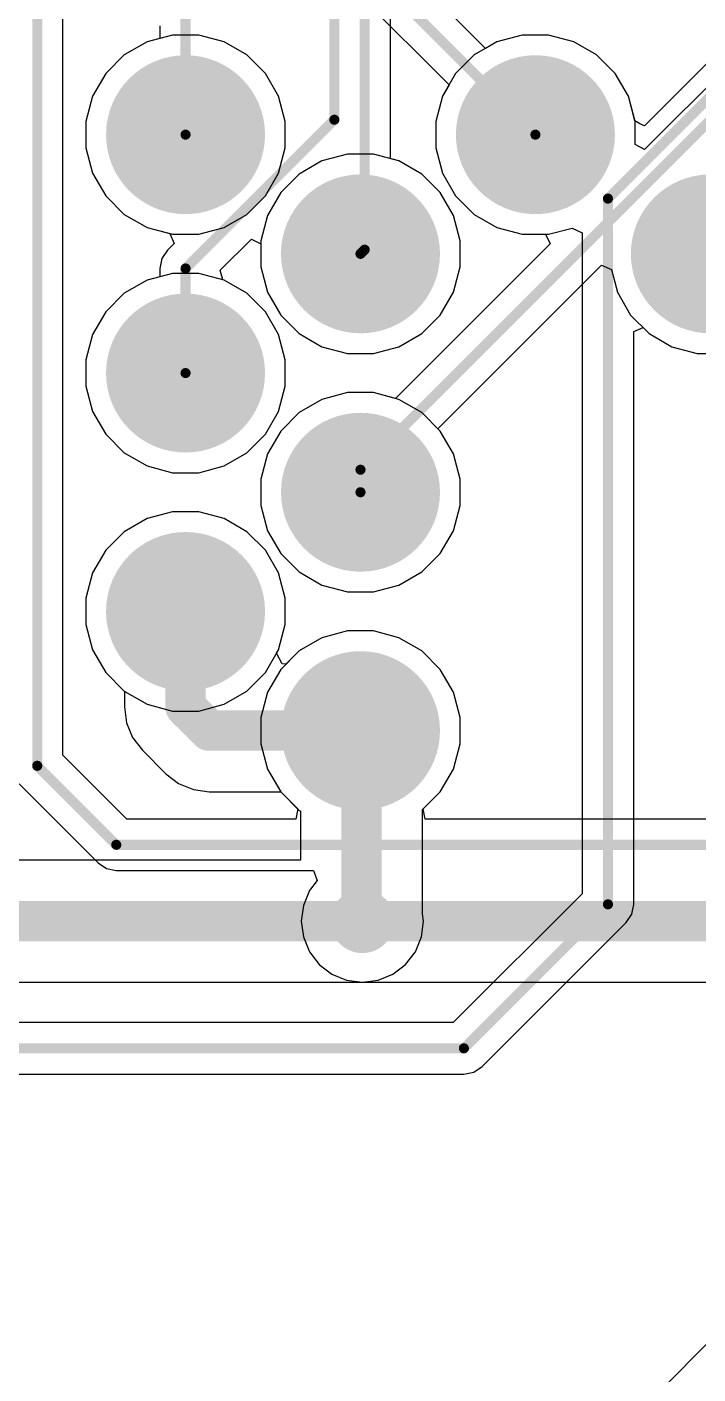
# Model space of a CAD drawing. Header units: millimetres. Extents: x -0.36 to 5.33, y -0.63 to 3.45.
# Drawn here: x 3.862 to 4.194, y 0.265 to 0.932 of the extents above; entities that cross this region are included whole.
import ezdxf

# ---------------------------------------------------------------- set-up
doc = ezdxf.new("R2010")
doc.units = ezdxf.units.MM
doc.header["$MEASUREMENT"] = 0
for name, color, linetype in [('BottomLayer', 5, 'Continuous'), ('BottomSolder', 6, 'Continuous'), ('MultiLayer', 9, 'Continuous'), ('PadHoleLayer', 156, 'Continuous'), ('TopLayer', 1, 'Continuous'), ('TopSolder', 216, 'Continuous'), ('ViaHoleLayer', 16, 'Continuous')]:
    doc.layers.add(name, color=color, linetype=linetype)

# ---------------------------------------------------------------- blocks, each defined once
blk = doc.blocks.new('1_1376430_8_1')
at = {"layer": 'BottomLayer'}
h = blk.add_hatch(color=5, dxfattribs=at)
edge = h.paths.add_edge_path()
edge.add_arc((1.28149, 0.18602), 0.03937, 0, 360)
h = blk.add_hatch(color=5, dxfattribs=at)
edge = h.paths.add_edge_path()
edge.add_arc((1.45472, 0.18602), 0.03937, 0, 360)
h = blk.add_hatch(color=5, dxfattribs=at)
edge = h.paths.add_edge_path()
edge.add_arc((1.36811, 0.12697), 0.03937, 0, 360)
h = blk.add_hatch(color=5, dxfattribs=at)
edge = h.paths.add_edge_path()
edge.add_arc((1.54134, 0.12697), 0.03937, 0, 360)
h = blk.add_hatch(color=5, dxfattribs=at)
edge = h.paths.add_edge_path()
edge.add_arc((1.28149, 0.06791), 0.03937, 0, 360)
h = blk.add_hatch(color=5, dxfattribs=at)
edge = h.paths.add_edge_path()
edge.add_arc((1.36811, 0.00886), 0.03937, 0, 360)
h = blk.add_hatch(color=5, dxfattribs=at)
edge = h.paths.add_edge_path()
edge.add_arc((1.28149, -0.0502), 0.03937, 0, 360)
h = blk.add_hatch(color=5, dxfattribs=at)
edge = h.paths.add_edge_path()
edge.add_arc((1.36811, -0.10925), 0.03937, 0, 360)
at = {"layer": 'BottomSolder'}
h = blk.add_hatch(color=6, dxfattribs=at)
edge = h.paths.add_edge_path()
edge.add_arc((1.28149, 0.18602), 0.03937, 0, 360)
h = blk.add_hatch(color=6, dxfattribs=at)
edge = h.paths.add_edge_path()
edge.add_arc((1.45472, 0.18602), 0.03937, 0, 360)
h = blk.add_hatch(color=6, dxfattribs=at)
edge = h.paths.add_edge_path()
edge.add_arc((1.36811, 0.12697), 0.03937, 0, 360)
h = blk.add_hatch(color=6, dxfattribs=at)
edge = h.paths.add_edge_path()
edge.add_arc((1.54134, 0.12697), 0.03937, 0, 360)
h = blk.add_hatch(color=6, dxfattribs=at)
edge = h.paths.add_edge_path()
edge.add_arc((1.28149, 0.06791), 0.03937, 0, 360)
h = blk.add_hatch(color=6, dxfattribs=at)
edge = h.paths.add_edge_path()
edge.add_arc((1.36811, 0.00886), 0.03937, 0, 360)
h = blk.add_hatch(color=6, dxfattribs=at)
edge = h.paths.add_edge_path()
edge.add_arc((1.28149, -0.0502), 0.03937, 0, 360)
h = blk.add_hatch(color=6, dxfattribs=at)
edge = h.paths.add_edge_path()
edge.add_arc((1.36811, -0.10925), 0.03937, 0, 360)
at = {"layer": 'MultiLayer'}
h = blk.add_hatch(color=9, dxfattribs=at)
edge = h.paths.add_edge_path()
edge.add_arc((1.28149, 0.18602), 0.03937, 0, 360)
h = blk.add_hatch(color=9, dxfattribs=at)
edge = h.paths.add_edge_path()
edge.add_arc((1.45472, 0.18602), 0.03937, 0, 360)
h = blk.add_hatch(color=9, dxfattribs=at)
edge = h.paths.add_edge_path()
edge.add_arc((1.36811, 0.12697), 0.03937, 0, 360)
h = blk.add_hatch(color=9, dxfattribs=at)
edge = h.paths.add_edge_path()
edge.add_arc((1.54134, 0.12697), 0.03937, 0, 360)
h = blk.add_hatch(color=9, dxfattribs=at)
edge = h.paths.add_edge_path()
edge.add_arc((1.28149, 0.06791), 0.03937, 0, 360)
h = blk.add_hatch(color=9, dxfattribs=at)
edge = h.paths.add_edge_path()
edge.add_arc((1.36811, 0.00886), 0.03937, 0, 360)
h = blk.add_hatch(color=9, dxfattribs=at)
edge = h.paths.add_edge_path()
edge.add_arc((1.28149, -0.0502), 0.03937, 0, 360)
h = blk.add_hatch(color=9, dxfattribs=at)
edge = h.paths.add_edge_path()
edge.add_arc((1.36811, -0.10925), 0.03937, 0, 360)
at = {"layer": 'PadHoleLayer'}
h = blk.add_hatch(color=156, dxfattribs=at)
edge = h.paths.add_edge_path()
edge.add_arc((1.28149, 0.18602), 0.02382, 0, 360)
h = blk.add_hatch(color=156, dxfattribs=at)
edge = h.paths.add_edge_path()
edge.add_arc((1.45472, 0.18602), 0.02382, 0, 360)
h = blk.add_hatch(color=156, dxfattribs=at)
edge = h.paths.add_edge_path()
edge.add_arc((1.36811, 0.12697), 0.02382, 0, 360)
h = blk.add_hatch(color=156, dxfattribs=at)
edge = h.paths.add_edge_path()
edge.add_arc((1.54134, 0.12697), 0.02382, 0, 360)
h = blk.add_hatch(color=156, dxfattribs=at)
edge = h.paths.add_edge_path()
edge.add_arc((1.28149, 0.06791), 0.02382, 0, 360)
h = blk.add_hatch(color=156, dxfattribs=at)
edge = h.paths.add_edge_path()
edge.add_arc((1.36811, 0.00886), 0.02382, 0, 360)
h = blk.add_hatch(color=156, dxfattribs=at)
edge = h.paths.add_edge_path()
edge.add_arc((1.28149, -0.0502), 0.02382, 0, 360)
h = blk.add_hatch(color=156, dxfattribs=at)
edge = h.paths.add_edge_path()
edge.add_arc((1.36811, -0.10925), 0.02382, 0, 360)
at = {"layer": 'TopLayer'}
h = blk.add_hatch(color=1, dxfattribs=at)
edge = h.paths.add_edge_path()
edge.add_arc((1.28149, 0.18602), 0.03937, 0, 360)
h = blk.add_hatch(color=1, dxfattribs=at)
edge = h.paths.add_edge_path()
edge.add_arc((1.45472, 0.18602), 0.03937, 0, 360)
h = blk.add_hatch(color=1, dxfattribs=at)
edge = h.paths.add_edge_path()
edge.add_arc((1.36811, 0.12697), 0.03937, 0, 360)
h = blk.add_hatch(color=1, dxfattribs=at)
edge = h.paths.add_edge_path()
edge.add_arc((1.54134, 0.12697), 0.03937, 0, 360)
h = blk.add_hatch(color=1, dxfattribs=at)
edge = h.paths.add_edge_path()
edge.add_arc((1.28149, 0.06791), 0.03937, 0, 360)
h = blk.add_hatch(color=1, dxfattribs=at)
edge = h.paths.add_edge_path()
edge.add_arc((1.36811, 0.00886), 0.03937, 0, 360)
h = blk.add_hatch(color=1, dxfattribs=at)
edge = h.paths.add_edge_path()
edge.add_arc((1.28149, -0.0502), 0.03937, 0, 360)
h = blk.add_hatch(color=1, dxfattribs=at)
edge = h.paths.add_edge_path()
edge.add_arc((1.36811, -0.10925), 0.03937, 0, 360)
at = {"layer": 'TopSolder'}
h = blk.add_hatch(color=216, dxfattribs=at)
edge = h.paths.add_edge_path()
edge.add_arc((1.28149, 0.18602), 0.03937, 0, 360)
h = blk.add_hatch(color=216, dxfattribs=at)
edge = h.paths.add_edge_path()
edge.add_arc((1.45472, 0.18602), 0.03937, 0, 360)
h = blk.add_hatch(color=216, dxfattribs=at)
edge = h.paths.add_edge_path()
edge.add_arc((1.36811, 0.12697), 0.03937, 0, 360)
h = blk.add_hatch(color=216, dxfattribs=at)
edge = h.paths.add_edge_path()
edge.add_arc((1.54134, 0.12697), 0.03937, 0, 360)
h = blk.add_hatch(color=216, dxfattribs=at)
edge = h.paths.add_edge_path()
edge.add_arc((1.28149, 0.06791), 0.03937, 0, 360)
h = blk.add_hatch(color=216, dxfattribs=at)
edge = h.paths.add_edge_path()
edge.add_arc((1.36811, 0.00886), 0.03937, 0, 360)
h = blk.add_hatch(color=216, dxfattribs=at)
edge = h.paths.add_edge_path()
edge.add_arc((1.28149, -0.0502), 0.03937, 0, 360)
h = blk.add_hatch(color=216, dxfattribs=at)
edge = h.paths.add_edge_path()
edge.add_arc((1.36811, -0.10925), 0.03937, 0, 360)

msp = doc.modelspace()

# ---------------------------------------------------------------- hatches: boundary and pattern name
at = {"layer": 'BottomLayer'}
h = msp.add_hatch(color=5, dxfattribs=at)
edge = h.paths.add_edge_path()
edge.add_arc((4.02791, 0.48915), 0.01181, 0, 360)
at = {"layer": 'BottomSolder'}
h = msp.add_hatch(color=6, dxfattribs=at)
edge = h.paths.add_edge_path()
edge.add_arc((4.02791, 0.48915), 0.01581, 0, 360)
at = {"layer": 'TopLayer'}
h = msp.add_hatch(color=1, dxfattribs=at)
edge = h.paths.add_edge_path()
edge.add_arc((4.02791, 0.48915), 0.01181, 0, 360)
at = {"layer": 'TopSolder'}
h = msp.add_hatch(color=216, dxfattribs=at)
edge = h.paths.add_edge_path()
edge.add_arc((4.02791, 0.48915), 0.01581, 0, 360)
at = {"layer": 'ViaHoleLayer'}
h = msp.add_hatch(color=16, dxfattribs=at)
edge = h.paths.add_edge_path()
edge.add_arc((4.02791, 0.48915), 0.00591, 0, 360)

# ---------------------------------------------------------------- linework, layer by layer
at = {"layer": 'BottomLayer'}
for p, q in [((4.08886, 0.92156), (4.02374, 0.98667)), ((4.25926, 0.97494), (4.16756, 0.88325)), ((4.00199, 0.97238), (4.07083, 0.90353)), ((3.93384, 0.92819), (3.92129, 0.92482)), ((3.94684, 0.92819), (3.93384, 0.92819)), ((3.9594, 0.92482), (3.94684, 0.92819)), ((4.10707, 0.92819), (4.09452, 0.92482)), ((4.12007, 0.92819), (4.10707, 0.92819)), ((4.13263, 0.92482), (4.12007, 0.92819)), ((3.92129, 0.92482), (3.91003, 0.91832)), ((3.97066, 0.91832), (3.9594, 0.92482)), ((4.09452, 0.92482), (4.08886, 0.92156)), ((4.14389, 0.91832), (4.13263, 0.92482)), ((3.91003, 0.91832), (3.90084, 0.90913)), ((3.97985, 0.90913), (3.97066, 0.91832)), ((4.15308, 0.90913), (4.14389, 0.91832)), ((3.90084, 0.90913), (3.89434, 0.89787)), ((3.98635, 0.89787), (3.97985, 0.90913)), ((4.15958, 0.89787), (4.15308, 0.90913)), ((4.07083, 0.90353), (4.06757, 0.89787)), ((3.89434, 0.89787), (3.89097, 0.88532)), ((3.98971, 0.88532), (3.98635, 0.89787)), ((4.06757, 0.89787), (4.0642, 0.88532)), ((4.16286, 0.88562), (4.15958, 0.89787)), ((3.89097, 0.88532), (3.89097, 0.87232)), ((3.98971, 0.87232), (3.98971, 0.88532)), ((4.0642, 0.88532), (4.0642, 0.87232)), ((4.1652, 0.88423), (4.16286, 0.88562)), ((4.16756, 0.88325), (4.1652, 0.88423)), ((3.89097, 0.87232), (3.89434, 0.85976)), ((3.98635, 0.85976), (3.98971, 0.87232)), ((4.02046, 0.86913), (4.0079, 0.86577)), ((4.03346, 0.86913), (4.02046, 0.86913)), ((4.04601, 0.86577), (4.03346, 0.86913)), ((4.0642, 0.87232), (4.06757, 0.85976)), ((4.0079, 0.86577), (3.99664, 0.85927)), ((4.05727, 0.85927), (4.04601, 0.86577)), ((3.89434, 0.85976), (3.90084, 0.8485)), ((3.97985, 0.8485), (3.98635, 0.85976)), ((3.99664, 0.85927), (3.98745, 0.85008)), ((4.06646, 0.85008), (4.05727, 0.85927)), ((4.06757, 0.85976), (4.07407, 0.8485)), ((3.90084, 0.8485), (3.91003, 0.83931)), ((3.97066, 0.83931), (3.97985, 0.8485)), ((3.98745, 0.85008), (3.98095, 0.83882)), ((4.07296, 0.83882), (4.06646, 0.85008)), ((4.07407, 0.8485), (4.08326, 0.83931)), ((3.91003, 0.83931), (3.92129, 0.83281)), ((3.9594, 0.83281), (3.97066, 0.83931)), ((3.98095, 0.83882), (3.97759, 0.82626)), ((4.07633, 0.82626), (4.07296, 0.83882)), ((4.08326, 0.83931), (4.09452, 0.83281)), ((3.92129, 0.83281), (3.93384, 0.82945)), ((3.93384, 0.82945), (3.94684, 0.82945)), ((3.94684, 0.82945), (3.9594, 0.83281)), ((4.09452, 0.83281), (4.10707, 0.82945)), ((4.10707, 0.82945), (4.12007, 0.82945)), ((4.12007, 0.82945), (4.13173, 0.83257)), ((4.13173, 0.83257), (4.13673, 0.83014)), ((4.13673, 0.83014), (4.13673, 0.50276)), ((3.97759, 0.82626), (3.97759, 0.81326)), ((4.07633, 0.81326), (4.07633, 0.82626)), ((3.93384, 0.81008), (3.92129, 0.80671)), ((3.94684, 0.81008), (3.93384, 0.81008)), ((3.9594, 0.80671), (3.94684, 0.81008)), ((3.97759, 0.81326), (3.98095, 0.80071)), ((4.07296, 0.80071), (4.07633, 0.81326)), ((3.92129, 0.80671), (3.91003, 0.80021)), ((3.97066, 0.80021), (3.9594, 0.80671)), ((3.91003, 0.80021), (3.90084, 0.79102)), ((3.97985, 0.79102), (3.97066, 0.80021)), ((3.98095, 0.80071), (3.98745, 0.78945)), ((4.06646, 0.78945), (4.07296, 0.80071)), ((3.90084, 0.79102), (3.89434, 0.77976)), ((3.98635, 0.77976), (3.97985, 0.79102)), ((3.98745, 0.78945), (3.99664, 0.78026)), ((4.05727, 0.78026), (4.06646, 0.78945)), ((4.16222, 0.78137), (4.16684, 0.78329)), ((4.16222, 0.49748), (4.16222, 0.78137)), ((4.16684, 0.78329), (4.16987, 0.78026)), ((3.89434, 0.77976), (3.89097, 0.76721)), ((3.98971, 0.76721), (3.98635, 0.77976)), ((3.99664, 0.78026), (4.0079, 0.77376)), ((4.04601, 0.77376), (4.05727, 0.78026)), ((4.16987, 0.78026), (4.18113, 0.77376)), ((4.0079, 0.77376), (4.02046, 0.77039)), ((4.02046, 0.77039), (4.03346, 0.77039)), ((4.03346, 0.77039), (4.04601, 0.77376)), ((4.18113, 0.77376), (4.19369, 0.77039)), ((4.19369, 0.77039), (4.20669, 0.77039)), ((3.89097, 0.76721), (3.89097, 0.75421)), ((3.98971, 0.75421), (3.98971, 0.76721)), ((3.89097, 0.75421), (3.89434, 0.74165)), ((3.98635, 0.74165), (3.98971, 0.75421)), ((4.0079, 0.74766), (3.99664, 0.74116)), ((4.02046, 0.75102), (4.0079, 0.74766)), ((4.03346, 0.75102), (4.02046, 0.75102)), ((4.04601, 0.74766), (4.03346, 0.75102)), ((4.05727, 0.74116), (4.04601, 0.74766)), ((3.89434, 0.74165), (3.90084, 0.73039)), ((3.97985, 0.73039), (3.98635, 0.74165)), ((3.99664, 0.74116), (3.98745, 0.73197)), ((4.06646, 0.73197), (4.05727, 0.74116)), ((3.90084, 0.73039), (3.91003, 0.7212)), ((3.97066, 0.7212), (3.97985, 0.73039)), ((3.98745, 0.73197), (3.98095, 0.72071)), ((4.07296, 0.72071), (4.06646, 0.73197)), ((3.91003, 0.7212), (3.92129, 0.7147)), ((3.9594, 0.7147), (3.97066, 0.7212)), ((3.92129, 0.7147), (3.93384, 0.71134)), ((3.94684, 0.71134), (3.9594, 0.7147)), ((3.98095, 0.72071), (3.97759, 0.70815)), ((4.07633, 0.70815), (4.07296, 0.72071)), ((3.93384, 0.71134), (3.94684, 0.71134)), ((3.97759, 0.70815), (3.97759, 0.69515)), ((4.07633, 0.69515), (4.07633, 0.70815)), ((3.97759, 0.69515), (3.98095, 0.6826)), ((4.07296, 0.6826), (4.07633, 0.69515)), ((3.92129, 0.6886), (3.91003, 0.6821)), ((3.93384, 0.69197), (3.92129, 0.6886)), ((3.94684, 0.69197), (3.93384, 0.69197)), ((3.9594, 0.6886), (3.94684, 0.69197)), ((3.97066, 0.6821), (3.9594, 0.6886)), ((3.91003, 0.6821), (3.90084, 0.67291)), ((3.97985, 0.67291), (3.97066, 0.6821)), ((3.98095, 0.6826), (3.98745, 0.67134)), ((4.06646, 0.67134), (4.07296, 0.6826)), ((3.90084, 0.67291), (3.89434, 0.66165)), ((3.98635, 0.66165), (3.97985, 0.67291)), ((3.98745, 0.67134), (3.99664, 0.66215)), ((4.05727, 0.66215), (4.06646, 0.67134)), ((3.89434, 0.66165), (3.89097, 0.6491)), ((3.98971, 0.6491), (3.98635, 0.66165)), ((3.99664, 0.66215), (4.0079, 0.65565)), ((4.04601, 0.65565), (4.05727, 0.66215)), ((4.0079, 0.65565), (4.02046, 0.65228)), ((4.03346, 0.65228), (4.04601, 0.65565)), ((3.89097, 0.6491), (3.89097, 0.6361)), ((3.98971, 0.6361), (3.98971, 0.6491)), ((4.02046, 0.65228), (4.03346, 0.65228)), ((3.89097, 0.6361), (3.89434, 0.62354)), ((3.98635, 0.62354), (3.98971, 0.6361)), ((4.0079, 0.62955), (3.99664, 0.62305)), ((4.02046, 0.63291), (4.0079, 0.62955)), ((4.03346, 0.63291), (4.02046, 0.63291)), ((4.04601, 0.62955), (4.03346, 0.63291)), ((4.05727, 0.62305), (4.04601, 0.62955)), ((3.89434, 0.62354), (3.90084, 0.61228)), ((3.97985, 0.61228), (3.98635, 0.62354)), ((3.99664, 0.62305), (3.98745, 0.61386)), ((4.06646, 0.61386), (4.05727, 0.62305)), ((3.90084, 0.61228), (3.91003, 0.60309)), ((3.97066, 0.60309), (3.97985, 0.61228)), ((3.98745, 0.61386), (3.98095, 0.6026)), ((4.07296, 0.6026), (4.06646, 0.61386)), ((3.91003, 0.60309), (3.92129, 0.59659)), ((3.9594, 0.59659), (3.97066, 0.60309)), ((3.98095, 0.6026), (3.97759, 0.59004)), ((4.07633, 0.59004), (4.07296, 0.6026)), ((3.92129, 0.59659), (3.93384, 0.59323)), ((3.94684, 0.59323), (3.9594, 0.59659)), ((3.93384, 0.59323), (3.94684, 0.59323)), ((3.97759, 0.59004), (3.97759, 0.57704)), ((4.07633, 0.57704), (4.07633, 0.59004)), ((3.97759, 0.57704), (3.98095, 0.56449)), ((4.07296, 0.56449), (4.07633, 0.57704)), ((3.98095, 0.56449), (3.98745, 0.55323)), ((4.06646, 0.55323), (4.07296, 0.56449)), ((3.98745, 0.55323), (3.99664, 0.54404)), ((4.05769, 0.54446), (4.06646, 0.55323)), ((3.99664, 0.54404), (3.99718, 0.54373)), ((3.99718, 0.54373), (3.99718, 0.51941)), ((4.05769, 0.49277), (4.05769, 0.54446)), ((3.99718, 0.51941), (3.76497, 0.51941)), ((4.13673, 0.50276), (4.07287, 0.43889)), ((4.16125, 0.4926), (4.16222, 0.49748)), ((4.05714, 0.48132), (4.05817, 0.48915)), ((4.05817, 0.48915), (4.05769, 0.49277)), ((4.08716, 0.41714), (4.15849, 0.48847)), ((4.15849, 0.48847), (4.16125, 0.4926)), ((4.05412, 0.47402), (4.05714, 0.48132)), ((4.04931, 0.46775), (4.05412, 0.47402)), ((4.04304, 0.46294), (4.04931, 0.46775)), ((4.03574, 0.45992), (4.04304, 0.46294)), ((3.31769, 0.45889), (4.02791, 0.45889)), ((4.02791, 0.45889), (4.03574, 0.45992)), ((4.07287, 0.43889), (3.21813, 0.43889)), ((4.07815, 0.4134), (4.08303, 0.41437)), ((4.08303, 0.41437), (4.08716, 0.41714)), ((3.21285, 0.4134), (4.07815, 0.4134)), ((4.20726, 0.28848), (4.08335, 0.16458))]:
    msp.add_line(p, q, dxfattribs=at)
for points, const_width in [([(4.011, 0.98139), (4.11357, 0.87882)], 0.005), ([(4.14948, 0.84714), (4.272, 0.96966)], 0.005), ([(4.14948, 0.49748), (4.14948, 0.84714)], 0.005), ([(4.02696, 0.58354), (4.02743, 0.58307)], 0.02), ([(4.02743, 0.48963), (4.02743, 0.58307)], 0.02), ([(3.31769, 0.48915), (4.02791, 0.48915)], 0.02), ([(4.02743, 0.48963), (4.02791, 0.48915)], 0.02), ([(4.07815, 0.42615), (4.14948, 0.49748)], 0.005), ([(3.21285, 0.42615), (4.07815, 0.42615)], 0.005)]:
    msp.add_lwpolyline(points, dxfattribs=dict(at, const_width=const_width))
for points, const_width in [([(4.11232, 0.87882, 1), (4.11482, 0.87882, 1)], 0.0025), ([(4.14823, 0.84714, 1), (4.15073, 0.84714, 1)], 0.0025), ([(4.14823, 0.84714, 1), (4.15073, 0.84714, 1)], 0.0025), ([(4.02196, 0.58354, 1), (4.03196, 0.58354, 1)], 0.01), ([(4.02243, 0.58307, 1), (4.03244, 0.58307, 1)], 0.01), ([(4.02243, 0.58307, 1), (4.03244, 0.58307, 1)], 0.01), ([(4.02243, 0.48963, 1), (4.03244, 0.48963, 1)], 0.01), ([(4.02243, 0.48963, 1), (4.03244, 0.48963, 1)], 0.01), ([(4.02291, 0.48915, 1), (4.03291, 0.48915, 1)], 0.01), ([(4.02291, 0.48915, 1), (4.03291, 0.48915, 1)], 0.01), ([(4.14823, 0.49748, 1), (4.15073, 0.49748, 1)], 0.0025), ([(4.14823, 0.49748, 1), (4.15073, 0.49748, 1)], 0.0025), ([(4.0769, 0.42615, 1), (4.0794, 0.42615, 1)], 0.0025), ([(4.0769, 0.42615, 1), (4.0794, 0.42615, 1)], 0.0025)]:
    msp.add_lwpolyline(points, format="xyb", close=True, dxfattribs=dict(at, const_width=const_width))
at = {"layer": 'TopLayer'}
for p, q in [((4.04177, 0.86691), (4.04177, 0.97663)), ((3.87965, 0.5714), (3.87965, 0.9742)), ((4.25926, 0.96314), (4.1676, 0.87148)), ((3.9276, 0.93278), (3.9276, 0.92651)), ((4.10707, 0.92819), (4.09452, 0.92482)), ((4.12007, 0.92819), (4.10707, 0.92819)), ((4.13263, 0.92482), (4.12007, 0.92819)), ((3.92129, 0.92482), (3.91003, 0.91832)), ((3.9276, 0.92651), (3.92129, 0.92482)), ((4.09452, 0.92482), (4.08326, 0.91832)), ((4.14389, 0.91832), (4.13263, 0.92482)), ((3.91003, 0.91832), (3.90084, 0.90913)), ((4.08326, 0.91832), (4.07407, 0.90913)), ((4.15308, 0.90913), (4.14389, 0.91832)), ((3.90084, 0.90913), (3.89434, 0.89787)), ((4.07407, 0.90913), (4.06757, 0.89787)), ((4.15958, 0.89787), (4.15308, 0.90913)), ((3.89434, 0.89787), (3.89097, 0.88532)), ((4.06757, 0.89787), (4.0642, 0.88532)), ((4.16294, 0.88532), (4.15958, 0.89787)), ((3.89097, 0.88532), (3.89097, 0.87232)), ((4.0642, 0.88532), (4.0642, 0.87232)), ((4.16294, 0.8739), (4.16294, 0.88532)), ((3.89097, 0.87232), (3.89434, 0.85976)), ((4.0642, 0.87232), (4.06757, 0.85976)), ((4.1676, 0.87148), (4.16294, 0.8739)), ((4.04601, 0.86577), (4.04177, 0.86691)), ((4.05727, 0.85927), (4.04601, 0.86577)), ((3.89434, 0.85976), (3.90084, 0.8485)), ((4.06646, 0.85008), (4.05727, 0.85927)), ((4.06757, 0.85976), (4.07407, 0.8485)), ((3.90084, 0.8485), (3.91003, 0.83931)), ((4.07296, 0.83882), (4.06646, 0.85008)), ((4.07407, 0.8485), (4.08326, 0.83931)), ((3.91003, 0.83931), (3.92129, 0.83281)), ((4.07633, 0.82626), (4.07296, 0.83882)), ((4.08326, 0.83931), (4.09452, 0.83281)), ((3.92129, 0.83281), (3.93252, 0.8298)), ((3.93252, 0.8298), (3.93469, 0.8249)), ((4.09452, 0.83281), (4.10707, 0.82945)), ((4.10707, 0.82945), (4.11849, 0.82945)), ((4.11849, 0.82945), (4.12091, 0.82479)), ((3.93133, 0.82155), (3.92857, 0.81741)), ((3.93469, 0.8249), (3.93133, 0.82155)), ((3.95753, 0.8117), (3.97294, 0.8271)), ((3.97294, 0.8271), (3.97759, 0.82468)), ((3.97759, 0.82468), (3.97759, 0.81326)), ((4.12091, 0.82479), (4.04425, 0.74813)), ((4.07633, 0.81326), (4.07633, 0.82626)), ((3.92857, 0.81741), (3.9276, 0.81253)), ((3.9276, 0.8084), (3.92129, 0.80671)), ((3.9276, 0.81253), (3.9276, 0.8084)), ((3.95883, 0.80687), (3.95753, 0.8117)), ((3.97759, 0.81326), (3.98095, 0.80071)), ((4.0653, 0.73313), (4.14627, 0.8141)), ((4.07296, 0.80071), (4.07633, 0.81326)), ((4.14627, 0.8141), (4.15117, 0.81194)), ((4.15117, 0.81194), (4.15418, 0.80071)), ((3.92129, 0.80671), (3.91003, 0.80021)), ((3.9594, 0.80671), (3.95883, 0.80687)), ((3.97066, 0.80021), (3.9594, 0.80671)), ((3.91003, 0.80021), (3.90084, 0.79102)), ((3.97985, 0.79102), (3.97066, 0.80021)), ((3.98095, 0.80071), (3.98745, 0.78945)), ((4.06646, 0.78945), (4.07296, 0.80071)), ((4.15418, 0.80071), (4.16068, 0.78945)), ((3.90084, 0.79102), (3.89434, 0.77976)), ((3.98635, 0.77976), (3.97985, 0.79102)), ((3.98745, 0.78945), (3.99664, 0.78026)), ((4.05727, 0.78026), (4.06646, 0.78945)), ((4.16068, 0.78945), (4.16987, 0.78026)), ((3.89434, 0.77976), (3.89097, 0.76721)), ((3.98971, 0.76721), (3.98635, 0.77976)), ((3.99664, 0.78026), (4.0079, 0.77376)), ((4.04601, 0.77376), (4.05727, 0.78026)), ((4.16987, 0.78026), (4.18113, 0.77376)), ((4.0079, 0.77376), (4.02046, 0.77039)), ((4.02046, 0.77039), (4.03346, 0.77039)), ((4.03346, 0.77039), (4.04601, 0.77376)), ((4.18113, 0.77376), (4.19369, 0.77039)), ((4.19369, 0.77039), (4.20669, 0.77039)), ((3.89097, 0.76721), (3.89097, 0.75421)), ((3.98971, 0.75421), (3.98971, 0.76721)), ((3.89097, 0.75421), (3.89434, 0.74165)), ((3.98635, 0.74165), (3.98971, 0.75421)), ((4.0079, 0.74766), (3.99664, 0.74116)), ((4.02046, 0.75102), (4.0079, 0.74766)), ((4.03346, 0.75102), (4.02046, 0.75102)), ((4.04425, 0.74813), (4.03346, 0.75102)), ((3.89434, 0.74165), (3.90084, 0.73039)), ((3.97985, 0.73039), (3.98635, 0.74165)), ((3.99664, 0.74116), (3.98745, 0.73197)), ((3.90084, 0.73039), (3.91003, 0.7212)), ((3.97066, 0.7212), (3.97985, 0.73039)), ((3.98745, 0.73197), (3.98095, 0.72071)), ((4.06646, 0.73197), (4.0653, 0.73313)), ((4.07296, 0.72071), (4.06646, 0.73197)), ((3.91003, 0.7212), (3.92129, 0.7147)), ((3.9594, 0.7147), (3.97066, 0.7212)), ((3.92129, 0.7147), (3.93384, 0.71134)), ((3.94684, 0.71134), (3.9594, 0.7147)), ((3.98095, 0.72071), (3.97759, 0.70815)), ((4.07633, 0.70815), (4.07296, 0.72071)), ((3.93384, 0.71134), (3.94684, 0.71134)), ((3.97759, 0.70815), (3.97759, 0.69515)), ((4.07633, 0.69515), (4.07633, 0.70815)), ((3.97759, 0.69515), (3.98095, 0.6826)), ((4.07296, 0.6826), (4.07633, 0.69515)), ((3.92129, 0.6886), (3.91003, 0.6821)), ((3.93384, 0.69197), (3.92129, 0.6886)), ((3.94684, 0.69197), (3.93384, 0.69197)), ((3.9594, 0.6886), (3.94684, 0.69197)), ((3.97066, 0.6821), (3.9594, 0.6886)), ((3.91003, 0.6821), (3.90084, 0.67291)), ((3.97985, 0.67291), (3.97066, 0.6821)), ((3.98095, 0.6826), (3.98745, 0.67134)), ((4.06646, 0.67134), (4.07296, 0.6826)), ((3.90084, 0.67291), (3.89434, 0.66165)), ((3.98635, 0.66165), (3.97985, 0.67291)), ((3.98745, 0.67134), (3.99664, 0.66215)), ((4.05727, 0.66215), (4.06646, 0.67134)), ((3.89434, 0.66165), (3.89097, 0.6491)), ((3.98971, 0.6491), (3.98635, 0.66165)), ((3.99664, 0.66215), (4.0079, 0.65565)), ((4.04601, 0.65565), (4.05727, 0.66215)), ((4.0079, 0.65565), (4.02046, 0.65228)), ((4.03346, 0.65228), (4.04601, 0.65565)), ((3.89097, 0.6491), (3.89097, 0.6361)), ((3.98971, 0.6361), (3.98971, 0.6491)), ((4.02046, 0.65228), (4.03346, 0.65228)), ((3.89097, 0.6361), (3.89434, 0.62354)), ((3.98635, 0.62354), (3.98971, 0.6361)), ((4.0079, 0.62955), (3.99664, 0.62305)), ((4.02046, 0.63291), (4.0079, 0.62955)), ((4.03346, 0.63291), (4.02046, 0.63291)), ((4.04601, 0.62955), (4.03346, 0.63291)), ((4.05727, 0.62305), (4.04601, 0.62955)), ((3.89434, 0.62354), (3.90084, 0.61228)), ((3.98544, 0.62197), (3.98635, 0.62354)), ((3.98813, 0.61662), (3.98544, 0.62197)), ((3.99664, 0.62305), (3.99, 0.6164)), ((4.06646, 0.61386), (4.05727, 0.62305)), ((3.99, 0.6164), (3.98813, 0.61662)), ((3.90084, 0.61228), (3.91003, 0.60309)), ((4.07296, 0.6026), (4.06646, 0.61386)), ((3.91003, 0.60309), (3.91009, 0.60306)), ((3.91009, 0.60306), (3.91009, 0.59526)), ((4.07633, 0.59004), (4.07296, 0.6026)), ((3.91009, 0.59526), (3.91112, 0.58743)), ((3.91112, 0.58743), (3.91414, 0.58013)), ((4.07633, 0.57704), (4.07633, 0.59004)), ((3.91414, 0.58013), (3.91895, 0.57386)), ((4.07296, 0.56449), (4.07633, 0.57704)), ((3.91132, 0.53973), (3.87965, 0.5714)), ((3.91895, 0.57386), (3.93066, 0.56215)), ((3.93066, 0.56215), (3.93066, 0.56215)), ((3.93066, 0.56215), (3.93693, 0.55734)), ((4.06646, 0.55323), (4.07296, 0.56449)), ((3.85789, 0.55711), (3.89703, 0.51797)), ((3.93693, 0.55734), (3.94423, 0.55432)), ((3.94423, 0.55432), (3.95206, 0.55328)), ((3.95206, 0.55328), (3.98742, 0.55328)), ((3.98742, 0.55328), (3.98745, 0.55323)), ((3.98745, 0.55323), (3.99595, 0.54473)), ((4.05796, 0.54473), (4.06646, 0.55323)), ((3.99595, 0.54473), (3.99498, 0.53973)), ((4.05894, 0.53973), (4.05796, 0.54473)), ((3.99498, 0.53973), (3.91132, 0.53973)), ((4.31157, 0.53973), (4.05894, 0.53973)), ((3.89703, 0.51797), (3.90116, 0.51521)), ((3.90116, 0.51521), (3.90604, 0.51424)), ((3.90604, 0.51424), (4.00367, 0.51424)), ((4.00367, 0.51424), (4.00551, 0.50924)), ((4.00551, 0.50924), (4.00171, 0.50428)), ((4.00171, 0.50428), (3.99868, 0.49698)), ((3.99868, 0.49698), (3.99765, 0.48915)), ((3.99765, 0.48915), (3.99868, 0.48132)), ((3.99868, 0.48132), (4.00171, 0.47402)), ((4.00171, 0.47402), (4.00652, 0.46775)), ((4.00652, 0.46775), (4.01278, 0.46294)), ((4.01278, 0.46294), (4.02008, 0.45992)), ((4.02008, 0.45992), (4.02791, 0.45889)), ((4.02791, 0.45889), (4.42588, 0.45889))]:
    msp.add_line(p, q, dxfattribs=at)
for points, const_width in [([(4.01403, 0.88621), (4.01403, 1.1058)], 0.005), ([(4.02903, 0.82183), (4.02903, 1.09403)], 0.005), ([(3.8669, 0.56612), (3.8669, 1.0424)], 0.005), ([(4.02696, 0.71282), (4.272, 0.95786)], 0.005), ([(3.94034, 0.87882), (3.94034, 0.93806)], 0.005), ([(3.94034, 0.81253), (4.01403, 0.88621)], 0.005), ([(4.02696, 0.81976), (4.02903, 0.82183)], 0.005), ([(3.94034, 0.76071), (3.94034, 0.81253)], 0.005), ([(4.02696, 0.70165), (4.02696, 0.71282)], 0.005), ([(3.94034, 0.59526), (3.94034, 0.6426)], 0.02), ([(3.94034, 0.6426), (3.95111, 0.63183)], 0.02), ([(3.94034, 0.59526), (3.95206, 0.58354)], 0.02), ([(3.95206, 0.58354), (4.02696, 0.58354)], 0.02), ([(3.8669, 0.56612), (3.90604, 0.52698)], 0.005), ([(3.90604, 0.52698), (4.31685, 0.52698)], 0.005), ([(4.02791, 0.48915), (4.78916, 0.48915)], 0.02)]:
    msp.add_lwpolyline(points, dxfattribs=dict(at, const_width=const_width))
for points, const_width in [([(4.01278, 0.88621, 1), (4.01528, 0.88621, 1)], 0.0025), ([(4.01278, 0.88621, 1), (4.01528, 0.88621, 1)], 0.0025), ([(3.93909, 0.87882, 1), (3.94159, 0.87882, 1)], 0.0025), ([(4.02571, 0.81976, 1), (4.02821, 0.81976, 1)], 0.0025), ([(4.02778, 0.82183, 1), (4.03028, 0.82183, 1)], 0.0025), ([(4.02778, 0.82183, 1), (4.03028, 0.82183, 1)], 0.0025), ([(3.93909, 0.81253, 1), (3.94159, 0.81253, 1)], 0.0025), ([(3.93909, 0.81253, 1), (3.94159, 0.81253, 1)], 0.0025), ([(3.93909, 0.76071, 1), (3.94159, 0.76071, 1)], 0.0025), ([(4.02571, 0.71282, 1), (4.02821, 0.71282, 1)], 0.0025), ([(4.02571, 0.71282, 1), (4.02821, 0.71282, 1)], 0.0025), ([(4.02571, 0.70165, 1), (4.02821, 0.70165, 1)], 0.0025), ([(3.93534, 0.6426, 1), (3.94534, 0.6426, 1)], 0.01), ([(3.93534, 0.6426, 1), (3.94534, 0.6426, 1)], 0.01), ([(3.94611, 0.63183, 1), (3.95611, 0.63183, 1)], 0.01), ([(3.93534, 0.59526, 1), (3.94534, 0.59526, 1)], 0.01), ([(3.93534, 0.59526, 1), (3.94534, 0.59526, 1)], 0.01), ([(3.94706, 0.58354, 1), (3.95706, 0.58354, 1)], 0.01), ([(3.94706, 0.58354, 1), (3.95706, 0.58354, 1)], 0.01), ([(4.02196, 0.58354, 1), (4.03196, 0.58354, 1)], 0.01), ([(3.86565, 0.56612, 1), (3.86815, 0.56612, 1)], 0.0025), ([(3.86565, 0.56612, 1), (3.86815, 0.56612, 1)], 0.0025), ([(3.90479, 0.52698, 1), (3.90729, 0.52698, 1)], 0.0025), ([(3.90479, 0.52698, 1), (3.90729, 0.52698, 1)], 0.0025), ([(4.02291, 0.48915, 1), (4.03291, 0.48915, 1)], 0.01)]:
    msp.add_lwpolyline(points, format="xyb", close=True, dxfattribs=dict(at, const_width=const_width))

# ---------------------------------------------------------------- block references
msp.add_blockref('1_1376430_8_1', (2.65885, 0.69279))

doc.saveas('drawing.dxf')
